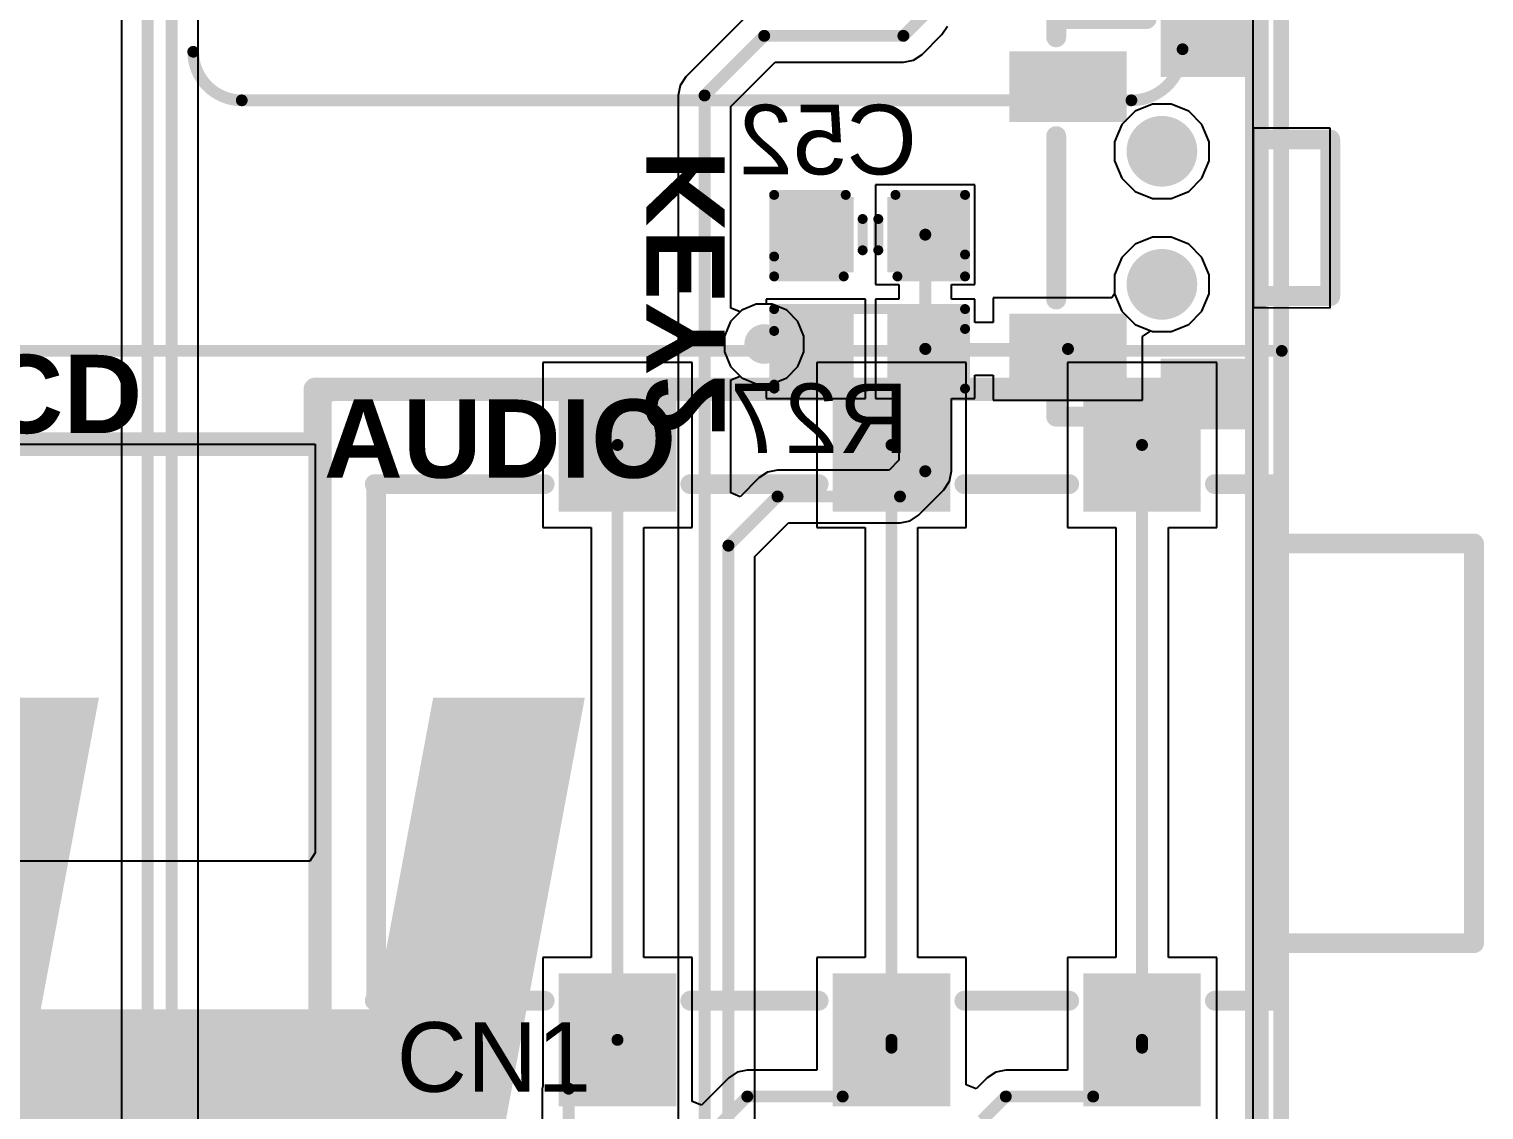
# Model space of a CAD drawing. Header units: inches. Extents: x -1 to 1.07, y -0.9 to 1.08.
# Drawn here: x 0.34 to 1.072, y 0 to 0.543 of the extents above; entities that cross this region are included whole.
import ezdxf

# ---------------------------------------------------------------- set-up
doc = ezdxf.new("R2010")
doc.units = ezdxf.units.IN
doc.header["$MEASUREMENT"] = 0
for name, color, linetype in [('BottomLayer', 5, 'Continuous'), ('BottomOverlay', 54, 'Continuous'), ('BottomPaste', 16, 'Continuous'), ('BottomSolder', 6, 'Continuous'), ('KeepOutLayer', 6, 'Continuous'), ('Mechanical15', 56, 'Continuous'), ('MidLayer1', 16, 'Continuous'), ('MidLayer2', 76, 'Continuous'), ('MultiLayer', 9, 'Continuous'), ('PadHoleLayer', 156, 'Continuous'), ('TopLayer', 1, 'Continuous'), ('TopOverlay', 2, 'Continuous'), ('TopPaste', 8, 'Continuous'), ('TopSolder', 216, 'Continuous'), ('ViaHoleLayer', 16, 'Continuous')]:
    doc.layers.add(name, color=color, linetype=linetype)
doc.styles.add('Arial', font='', dxfattribs={"height": 0.2})
doc.styles.add('Arial_Bold', font='', dxfattribs={"height": 0.2})
doc.styles.add('Arial_Bold_Italic', font='', dxfattribs={"height": 0.2})
doc.styles.get('Arial').set_extended_font_data('Arial')
doc.styles.get('Arial_Bold').set_extended_font_data('Arial', bold=True)
doc.styles.get('Arial_Bold_Italic').set_extended_font_data('Arial', italic=True, bold=True)

# ---------------------------------------------------------------- blocks, each defined once
blk = doc.blocks.new('1_14IPS_5')
at = {"layer": 'TopOverlay'}
for points in [[(0.60323, 0.3515, 0.005906, 0.005906, 0), (-0.6172399, 0.3515, 0.005906, 0.005906, 0)], [(-0.6172398, -0.3414099, 0.005906, 0.005906, 0), (-0.6172399, 0.3515, 0.005906, 0.005906, 0)], [(-0.5673481, 0.1997681, 0.005906, 0.005906, -0.4142135623730951), (-0.5416341, 0.2254821, 0.005906, 0.005906, 0)], [(-0.094227, 0.225482, 0.005906, 0.005906, 0), (-0.541634, 0.225482, 0.005906, 0.005906, 0)], [(-0.0942281, 0.2254821, 0.005906, 0.005906, -0.4142135623730951), (-0.0698121, 0.2010661, 0.005906, 0.005906, 0)], [(-0.567347, 0.199769, 0.005906, 0.005906, 0), (-0.5673471, 0.135482, 0.005906, 0.005906, 0)]]:
    blk.add_lwpolyline(points, format="xyseb", dxfattribs=at)
for points in [[(-0.6187164, 0.3515, 0.002953, 0.002953, 1), (-0.6157634, 0.3515, 0.002953, 0.002953, 1)], [(-0.6187164, 0.3515, 0.002953, 0.002953, 1), (-0.6157634, 0.3515, 0.002953, 0.002953, 1)], [(-0.5431106, 0.2254821, 0.002953, 0.002953, 1), (-0.5401576, 0.2254821, 0.002953, 0.002953, 1)], [(-0.5431105, 0.225482, 0.002953, 0.002953, 1), (-0.5401575, 0.225482, 0.002953, 0.002953, 1)], [(-0.0957046, 0.2254821, 0.002953, 0.002953, 1), (-0.0927516, 0.2254821, 0.002953, 0.002953, 1)], [(-0.0957035, 0.225482, 0.002953, 0.002953, 1), (-0.0927505, 0.225482, 0.002953, 0.002953, 1)], [(-0.5688246, 0.1997681, 0.002953, 0.002953, 1), (-0.5658716, 0.1997681, 0.002953, 0.002953, 1)], [(-0.5688235, 0.199769, 0.002953, 0.002953, 1), (-0.5658705, 0.199769, 0.002953, 0.002953, 1)], [(-0.0712886, 0.2010661, 0.002953, 0.002953, 1), (-0.0683356, 0.2010661, 0.002953, 0.002953, 1)]]:
    blk.add_lwpolyline(points, format="xyseb", close=True, dxfattribs=at)
blk = doc.blocks.new('SW_SMD_L4_7_W3_5_P3_35_EH_B_6')
at = {"layer": 'BottomLayer'}
for points in [[(-0.104331, 0.059744), (-0.072835, 0.059744), (-0.072835, 0.0125), (-0.104331, 0.0125)], [(0.072835, 0.059744), (0.104331, 0.059744), (0.104331, 0.0125), (0.072835, 0.0125)], [(-0.081693, -0.0085631), (-0.050197, -0.0085631), (-0.050197, -0.0636811), (-0.081693, -0.0636811)], [(0.0501969, -0.008563), (0.0816929, -0.008563), (0.0816929, -0.063681), (0.0501969, -0.063681)]]:
    blk.add_hatch(color=5, dxfattribs=at).paths.add_polyline_path(points)
h = blk.add_hatch(color=5, dxfattribs=at)
edge = h.paths.add_edge_path()
edge.add_arc((-0.03347, 0.01112), 0.01378, 0, 360)
h = blk.add_hatch(color=5, dxfattribs=at)
edge = h.paths.add_edge_path()
edge.add_arc((0.0334599, 0.0111199), 0.01378, 0, 360)
at = {"layer": 'BottomPaste'}
for points in [[(-0.104331, 0.059744), (-0.072835, 0.059744), (-0.072835, 0.0125), (-0.104331, 0.0125)], [(0.072835, 0.059744), (0.104331, 0.059744), (0.104331, 0.0125), (0.072835, 0.0125)], [(-0.081693, -0.0085631), (-0.050197, -0.0085631), (-0.050197, -0.0636811), (-0.081693, -0.0636811)], [(0.0501969, -0.008563), (0.0816929, -0.008563), (0.0816929, -0.063681), (0.0501969, -0.063681)]]:
    blk.add_hatch(color=16, dxfattribs=at).paths.add_polyline_path(points)
at = {"layer": 'BottomSolder'}
for points in [[(-0.106331, 0.061744), (-0.070835, 0.061744), (-0.070835, 0.0105), (-0.106331, 0.0105)], [(0.070835, 0.061744), (0.106331, 0.061744), (0.106331, 0.0105), (0.070835, 0.0105)], [(-0.083693, -0.0065631), (-0.048197, -0.0065631), (-0.048197, -0.0656811), (-0.083693, -0.0656811)], [(0.0481969, -0.006563), (0.0836929, -0.006563), (0.0836929, -0.065681), (0.0481969, -0.065681)]]:
    blk.add_hatch(color=6, dxfattribs=at).paths.add_polyline_path(points)
h = blk.add_hatch(color=6, dxfattribs=at)
edge = h.paths.add_edge_path()
edge.add_arc((-0.03347, 0.01112), 0.01778, 0, 360)
h = blk.add_hatch(color=6, dxfattribs=at)
edge = h.paths.add_edge_path()
edge.add_arc((0.0334599, 0.0111199), 0.01778, 0, 360)
at = {"layer": 'MidLayer1'}
h = blk.add_hatch(color=16, dxfattribs=at)
edge = h.paths.add_edge_path()
edge.add_arc((-0.03347, 0.01112), 0.01378, 0, 360)
h = blk.add_hatch(color=16, dxfattribs=at)
edge = h.paths.add_edge_path()
edge.add_arc((0.0334599, 0.0111199), 0.01378, 0, 360)
at = {"layer": 'MidLayer2'}
h = blk.add_hatch(color=76, dxfattribs=at)
edge = h.paths.add_edge_path()
edge.add_arc((-0.03347, 0.01112), 0.01378, 0, 360)
h = blk.add_hatch(color=76, dxfattribs=at)
edge = h.paths.add_edge_path()
edge.add_arc((0.0334599, 0.0111199), 0.01378, 0, 360)
at = {"layer": 'MultiLayer'}
h = blk.add_hatch(color=9, dxfattribs=at)
edge = h.paths.add_edge_path()
edge.add_arc((-0.03347, 0.01112), 0.01378, 0, 360)
h = blk.add_hatch(color=9, dxfattribs=at)
edge = h.paths.add_edge_path()
edge.add_arc((0.0334599, 0.0111199), 0.01378, 0, 360)
at = {"layer": 'PadHoleLayer'}
h = blk.add_hatch(color=156, dxfattribs=at)
edge = h.paths.add_edge_path()
edge.add_arc((-0.03347, 0.01112), 0.01378, 0, 360)
h = blk.add_hatch(color=156, dxfattribs=at)
edge = h.paths.add_edge_path()
edge.add_arc((0.0334599, 0.0111199), 0.01378, 0, 360)
at = {"layer": 'TopLayer'}
h = blk.add_hatch(color=1, dxfattribs=at)
edge = h.paths.add_edge_path()
edge.add_arc((-0.03347, 0.01112), 0.01378, 0, 360)
h = blk.add_hatch(color=1, dxfattribs=at)
edge = h.paths.add_edge_path()
edge.add_arc((0.0334599, 0.0111199), 0.01378, 0, 360)
at = {"layer": 'TopSolder'}
h = blk.add_hatch(color=216, dxfattribs=at)
edge = h.paths.add_edge_path()
edge.add_arc((-0.03347, 0.01112), 0.01778, 0, 360)
h = blk.add_hatch(color=216, dxfattribs=at)
edge = h.paths.add_edge_path()
edge.add_arc((0.0334599, 0.0111199), 0.01778, 0, 360)
at = {"layer": 'BottomOverlay'}
for points in [[(-0.03937, 0.059551, 0.01, 0.01, 0), (-0.03937, 0.095768, 0.01, 0.01, 0)], [(0.03937, 0.095768, 0.01, 0.01, 0), (-0.03937, 0.095768, 0.01, 0.01, 0)], [(0.03937, 0.0588359, 0.01, 0.01, 0), (0.03937, 0.095768, 0.01, 0.01, 0)], [(-0.003465, 0.058836, 0.01, 0.01, 0), (-0.063735, 0.058836, 0.01, 0.01, 0)], [(0.063735, 0.058836, 0.01, 0.01, 0), (-0.003465, 0.058836, 0.01, 0.01, 0)], [(-0.1, -0.042028, 0.01, 0.01, 0), (-0.0999999, 0.0034, 0.01, 0.01, 0)], [(0.1000001, -0.042028, 0.01, 0.01, 0), (0.0999999, 0.0034001, 0.01, 0.01, 0)], [(-0.090793, -0.042028, 0.01, 0.01, 0), (-0.1, -0.042028, 0.01, 0.01, 0)], [(-0.0034649, -0.042028, 0.01, 0.01, 0), (-0.0410971, -0.042028, 0.01, 0.01, 0)], [(0.0410971, -0.042028, 0.01, 0.01, 0), (-0.0034649, -0.042028, 0.01, 0.01, 0)], [(0.1000001, -0.042028, 0.01, 0.01, 0), (0.090793, -0.042028, 0.01, 0.01, 0)]]:
    blk.add_lwpolyline(points, format="xyseb", dxfattribs=at)
for points in [[(-0.04187, 0.095768, 0.005, 0.005, 1), (-0.03687, 0.095768, 0.005, 0.005, 1)], [(-0.04187, 0.095768, 0.005, 0.005, 1), (-0.03687, 0.095768, 0.005, 0.005, 1)], [(0.03687, 0.095768, 0.005, 0.005, 1), (0.04187, 0.095768, 0.005, 0.005, 1)], [(0.03687, 0.095768, 0.005, 0.005, 1), (0.04187, 0.095768, 0.005, 0.005, 1)], [(-0.066235, 0.058836, 0.005, 0.005, 1), (-0.061235, 0.058836, 0.005, 0.005, 1)], [(-0.04187, 0.059551, 0.005, 0.005, 1), (-0.03687, 0.059551, 0.005, 0.005, 1)], [(-0.005965, 0.058836, 0.005, 0.005, 1), (-0.000965, 0.058836, 0.005, 0.005, 1)], [(-0.005965, 0.058836, 0.005, 0.005, 1), (-0.000965, 0.058836, 0.005, 0.005, 1)], [(0.03687, 0.0588359, 0.005, 0.005, 1), (0.04187, 0.0588359, 0.005, 0.005, 1)], [(0.061235, 0.058836, 0.005, 0.005, 1), (0.066235, 0.058836, 0.005, 0.005, 1)], [(-0.1024999, 0.0034, 0.005, 0.005, 1), (-0.0974999, 0.0034, 0.005, 0.005, 1)], [(0.0974999, 0.0034001, 0.005, 0.005, 1), (0.1024999, 0.0034001, 0.005, 0.005, 1)], [(-0.1025, -0.042028, 0.005, 0.005, 1), (-0.0975, -0.042028, 0.005, 0.005, 1)], [(-0.1025, -0.042028, 0.005, 0.005, 1), (-0.0975, -0.042028, 0.005, 0.005, 1)], [(-0.093293, -0.042028, 0.005, 0.005, 1), (-0.088293, -0.042028, 0.005, 0.005, 1)], [(-0.0435971, -0.042028, 0.005, 0.005, 1), (-0.0385971, -0.042028, 0.005, 0.005, 1)], [(-0.0059649, -0.042028, 0.005, 0.005, 1), (-0.0009649, -0.042028, 0.005, 0.005, 1)], [(-0.0059649, -0.042028, 0.005, 0.005, 1), (-0.0009649, -0.042028, 0.005, 0.005, 1)], [(0.0385971, -0.042028, 0.005, 0.005, 1), (0.0435971, -0.042028, 0.005, 0.005, 1)], [(0.088293, -0.042028, 0.005, 0.005, 1), (0.093293, -0.042028, 0.005, 0.005, 1)], [(0.0975001, -0.042028, 0.005, 0.005, 1), (0.1025001, -0.042028, 0.005, 0.005, 1)], [(0.0975001, -0.042028, 0.005, 0.005, 1), (0.1025001, -0.042028, 0.005, 0.005, 1)]]:
    blk.add_lwpolyline(points, format="xyseb", close=True, dxfattribs=at)
at = {"layer": 'Mechanical15'}
for p, q in [((0.045233, 0.095716), (-0.0451671, 0.095716)), ((-0.0451671, 0.095716), (-0.045167, 0.057016)), ((0.045133, 0.063316), (0.045233, 0.095716)), ((0.0451331, 0.057016), (0.045133, 0.063316)), ((-0.045167, 0.057016), (0.0451331, 0.057016))]:
    blk.add_line(p, q, dxfattribs=at)
blk = doc.blocks.new('AUDIO_SMD_CK3_5_20_1_16')
at = {"layer": 'TopLayer'}
for points in [[(-0.159449, 0.181102), (-0.104331, 0.181102), (-0.104331, 0.11811), (-0.159449, 0.11811)], [(-0.033465, 0.181102), (0.021653, 0.181102), (0.021653, 0.11811), (-0.033465, 0.11811)], [(0.104331, 0.181102), (0.159449, 0.181102), (0.159449, 0.11811), (0.104331, 0.11811)], [(-0.1594491, -0.11811), (-0.1043311, -0.11811), (-0.1043311, -0.181102), (-0.1594491, -0.181102)], [(-0.033465, -0.11811), (0.021653, -0.11811), (0.021653, -0.181102), (-0.033465, -0.181102)], [(0.104331, -0.11811), (0.159449, -0.11811), (0.159449, -0.181102), (0.104331, -0.181102)]]:
    blk.add_hatch(color=1, dxfattribs=at).paths.add_polyline_path(points)
at = {"layer": 'TopPaste'}
for points in [[(-0.159449, 0.181102), (-0.104331, 0.181102), (-0.104331, 0.11811), (-0.159449, 0.11811)], [(-0.033465, 0.181102), (0.021653, 0.181102), (0.021653, 0.11811), (-0.033465, 0.11811)], [(0.104331, 0.181102), (0.159449, 0.181102), (0.159449, 0.11811), (0.104331, 0.11811)], [(-0.1594491, -0.11811), (-0.1043311, -0.11811), (-0.1043311, -0.181102), (-0.1594491, -0.181102)], [(-0.033465, -0.11811), (0.021653, -0.11811), (0.021653, -0.181102), (-0.033465, -0.181102)], [(0.104331, -0.11811), (0.159449, -0.11811), (0.159449, -0.181102), (0.104331, -0.181102)]]:
    blk.add_hatch(color=8, dxfattribs=at).paths.add_polyline_path(points)
at = {"layer": 'TopSolder'}
for points in [[(-0.161449, 0.183102), (-0.102331, 0.183102), (-0.102331, 0.11611), (-0.161449, 0.11611)], [(-0.035465, 0.183102), (0.023653, 0.183102), (0.023653, 0.11611), (-0.035465, 0.11611)], [(0.102331, 0.183102), (0.161449, 0.183102), (0.161449, 0.11611), (0.102331, 0.11611)], [(-0.1614491, -0.11611), (-0.1023311, -0.11611), (-0.1023311, -0.183102), (-0.1614491, -0.183102)], [(-0.035465, -0.11611), (0.023653, -0.11611), (0.023653, -0.183102), (-0.035465, -0.183102)], [(0.102331, -0.11611), (0.161449, -0.11611), (0.161449, -0.183102), (0.102331, -0.183102)]]:
    blk.add_hatch(color=216, dxfattribs=at).paths.add_polyline_path(points)
at = {"layer": 'TopOverlay'}
for points in [[(-0.198819, -0.129921, 0.01, 0.01, 0), (-0.1988191, 0.1299211, 0.01, 0.01, 0)], [(-0.1685491, 0.129921, 0.01, 0.01, 0), (-0.1988191, 0.1299211, 0.01, 0.01, 0)], [(-0.042565, 0.129921, 0.01, 0.01, 0), (-0.095231, 0.129921, 0.01, 0.01, 0)], [(0.095231, 0.129921, 0.01, 0.01, 0), (0.0307529, 0.129921, 0.01, 0.01, 0)], [(0.253937, 0.1299221, 0.01, 0.01, 0), (0.1685489, 0.1299221, 0.01, 0.01, 0)], [(0.253284, 0.1299221, 0.01, 0.01, 0), (0.253284, -0.129922, 0.01, 0.01, 0)], [(-0.198819, 0.100947, 0.01, 0.01, 0), (-0.298819, 0.1009469, 0.01, 0.01, 0)], [(-0.298819, 0.1009469, 0.01, 0.01, 0), (-0.298819, -0.100053, 0.01, 0.01, 0)], [(-0.198819, -0.100053, 0.01, 0.01, 0), (-0.298819, -0.100053, 0.01, 0.01, 0)], [(-0.168549, -0.129921, 0.01, 0.01, 0), (-0.198819, -0.129921, 0.01, 0.01, 0)], [(-0.0425651, -0.1299209, 0.01, 0.01, 0), (-0.095231, -0.1299209, 0.01, 0.01, 0)], [(0.0952309, -0.1299209, 0.01, 0.01, 0), (0.030753, -0.129921, 0.01, 0.01, 0)], [(0.253937, -0.129922, 0.01, 0.01, 0), (0.168549, -0.129922, 0.01, 0.01, 0)]]:
    blk.add_lwpolyline(points, format="xyseb", dxfattribs=at)
for points in [[(-0.2013191, 0.1299211, 0.005, 0.005, 1), (-0.1963191, 0.1299211, 0.005, 0.005, 1)], [(-0.2013191, 0.1299211, 0.005, 0.005, 1), (-0.1963191, 0.1299211, 0.005, 0.005, 1)], [(-0.1710491, 0.129921, 0.005, 0.005, 1), (-0.1660491, 0.129921, 0.005, 0.005, 1)], [(-0.097731, 0.129921, 0.005, 0.005, 1), (-0.092731, 0.129921, 0.005, 0.005, 1)], [(-0.045065, 0.129921, 0.005, 0.005, 1), (-0.040065, 0.129921, 0.005, 0.005, 1)], [(0.0282529, 0.129921, 0.005, 0.005, 1), (0.0332529, 0.129921, 0.005, 0.005, 1)], [(0.092731, 0.129921, 0.005, 0.005, 1), (0.097731, 0.129921, 0.005, 0.005, 1)], [(0.1660489, 0.1299221, 0.005, 0.005, 1), (0.1710489, 0.1299221, 0.005, 0.005, 1)], [(0.250784, 0.1299221, 0.005, 0.005, 1), (0.255784, 0.1299221, 0.005, 0.005, 1)], [(0.251437, 0.1299221, 0.005, 0.005, 1), (0.256437, 0.1299221, 0.005, 0.005, 1)], [(-0.301319, 0.1009469, 0.005, 0.005, 1), (-0.296319, 0.1009469, 0.005, 0.005, 1)], [(-0.301319, 0.1009469, 0.005, 0.005, 1), (-0.296319, 0.1009469, 0.005, 0.005, 1)], [(-0.201319, 0.100947, 0.005, 0.005, 1), (-0.196319, 0.100947, 0.005, 0.005, 1)], [(-0.301319, -0.100053, 0.005, 0.005, 1), (-0.296319, -0.100053, 0.005, 0.005, 1)], [(-0.301319, -0.100053, 0.005, 0.005, 1), (-0.296319, -0.100053, 0.005, 0.005, 1)], [(-0.201319, -0.100053, 0.005, 0.005, 1), (-0.196319, -0.100053, 0.005, 0.005, 1)], [(-0.201319, -0.129921, 0.005, 0.005, 1), (-0.196319, -0.129921, 0.005, 0.005, 1)], [(-0.201319, -0.129921, 0.005, 0.005, 1), (-0.196319, -0.129921, 0.005, 0.005, 1)], [(-0.171049, -0.129921, 0.005, 0.005, 1), (-0.166049, -0.129921, 0.005, 0.005, 1)], [(-0.097731, -0.1299209, 0.005, 0.005, 1), (-0.092731, -0.1299209, 0.005, 0.005, 1)], [(-0.0450651, -0.1299209, 0.005, 0.005, 1), (-0.0400651, -0.1299209, 0.005, 0.005, 1)], [(0.028253, -0.129921, 0.005, 0.005, 1), (0.033253, -0.129921, 0.005, 0.005, 1)], [(0.0927309, -0.1299209, 0.005, 0.005, 1), (0.0977309, -0.1299209, 0.005, 0.005, 1)], [(0.166049, -0.129922, 0.005, 0.005, 1), (0.171049, -0.129922, 0.005, 0.005, 1)], [(0.250784, -0.129922, 0.005, 0.005, 1), (0.255784, -0.129922, 0.005, 0.005, 1)], [(0.251437, -0.129922, 0.005, 0.005, 1), (0.256437, -0.129922, 0.005, 0.005, 1)]]:
    blk.add_lwpolyline(points, format="xyseb", close=True, dxfattribs=at)
blk = doc.blocks.new('R0603_S_B_39')
at = {"layer": 'BottomLayer'}
for points in [[(-0.015, 0.015), (0.015, 0.015), (0.015, -0.015), (-0.015, -0.015)], [(0.04, 0.015), (0.07, 0.015), (0.07, -0.015), (0.04, -0.015)]]:
    blk.add_hatch(color=5, dxfattribs=at).paths.add_polyline_path(points)
at = {"layer": 'BottomPaste'}
for points in [[(-0.015, 0.015), (0.015, 0.015), (0.015, -0.015), (-0.015, -0.015)], [(0.04, 0.015), (0.07, 0.015), (0.07, -0.015), (0.04, -0.015)]]:
    blk.add_hatch(color=16, dxfattribs=at).paths.add_polyline_path(points)
at = {"layer": 'BottomSolder'}
for points in [[(-0.019, 0.019), (0.019, 0.019), (0.019, -0.019), (-0.019, -0.019)], [(0.036, 0.019), (0.074, 0.019), (0.074, -0.019), (0.036, -0.019)]]:
    blk.add_hatch(color=6, dxfattribs=at).paths.add_polyline_path(points)
at = {"layer": 'BottomOverlay'}
for points in [[(-0.0210001, 0.02, 0.005, 0.005, 0), (0.0749998, 0.0199998, 0.005, 0.005, 0)], [(-0.0210001, 0.02, 0.005, 0.005, 0), (-0.021, 0.0089999, 0.005, 0.005, 0)], [(0.0749998, 0.0099999, 0.005, 0.005, 0), (0.0749998, 0.0199998, 0.005, 0.005, 0)], [(-0.021, -0.0179999, 0.005, 0.005, 0), (-0.021, 0.0089999, 0.005, 0.005, 0)], [(0.0749998, 0.0099999, 0.005, 0.005, 0), (0.075, -0.0199998, 0.005, 0.005, 0)], [(-0.021, -0.0200001, 0.005, 0.005, 0), (0.075, -0.0199998, 0.005, 0.005, 0)]]:
    blk.add_lwpolyline(points, format="xyseb", dxfattribs=at)
for points in [[(-0.0222501, 0.02, 0.0025, 0.0025, 1), (-0.0197501, 0.02, 0.0025, 0.0025, 1)], [(-0.0222501, 0.02, 0.0025, 0.0025, 1), (-0.0197501, 0.02, 0.0025, 0.0025, 1)], [(0.0737498, 0.0199998, 0.0025, 0.0025, 1), (0.0762498, 0.0199998, 0.0025, 0.0025, 1)], [(0.0737498, 0.0199998, 0.0025, 0.0025, 1), (0.0762498, 0.0199998, 0.0025, 0.0025, 1)], [(-0.02225, 0.0089999, 0.0025, 0.0025, 1), (-0.01975, 0.0089999, 0.0025, 0.0025, 1)], [(-0.02225, 0.0089999, 0.0025, 0.0025, 1), (-0.01975, 0.0089999, 0.0025, 0.0025, 1)], [(0.0737498, 0.0099999, 0.0025, 0.0025, 1), (0.0762498, 0.0099999, 0.0025, 0.0025, 1)], [(0.0737498, 0.0099999, 0.0025, 0.0025, 1), (0.0762498, 0.0099999, 0.0025, 0.0025, 1)], [(-0.02225, -0.0179999, 0.0025, 0.0025, 1), (-0.01975, -0.0179999, 0.0025, 0.0025, 1)], [(-0.02225, -0.0200001, 0.0025, 0.0025, 1), (-0.01975, -0.0200001, 0.0025, 0.0025, 1)], [(0.07375, -0.0199998, 0.0025, 0.0025, 1), (0.07625, -0.0199998, 0.0025, 0.0025, 1)], [(0.07375, -0.0199998, 0.0025, 0.0025, 1), (0.07625, -0.0199998, 0.0025, 0.0025, 1)]]:
    blk.add_lwpolyline(points, format="xyseb", close=True, dxfattribs=at)
blk = doc.blocks.new('C0603_S_B_77')
at = {"layer": 'BottomLayer'}
for points in [[(-0.015, 0.015), (0.015, 0.015), (0.015, -0.015), (-0.015, -0.015)], [(0.04, 0.0149999), (0.07, 0.0149999), (0.07, -0.0150001), (0.04, -0.0150001)]]:
    blk.add_hatch(color=5, dxfattribs=at).paths.add_polyline_path(points)
at = {"layer": 'BottomPaste'}
for points in [[(-0.015, 0.015), (0.015, 0.015), (0.015, -0.015), (-0.015, -0.015)], [(0.04, 0.0149999), (0.07, 0.0149999), (0.07, -0.0150001), (0.04, -0.0150001)]]:
    blk.add_hatch(color=16, dxfattribs=at).paths.add_polyline_path(points)
at = {"layer": 'BottomSolder'}
for points in [[(-0.019, 0.019), (0.019, 0.019), (0.019, -0.019), (-0.019, -0.019)], [(0.036, 0.0189999), (0.074, 0.0189999), (0.074, -0.0190001), (0.036, -0.0190001)]]:
    blk.add_hatch(color=6, dxfattribs=at).paths.add_polyline_path(points)
at = {"layer": 'BottomOverlay'}
for points in [[(0.0140001, 0.0209998, 0.005, 0.005, 0), (-0.0199999, 0.0209998, 0.005, 0.005, 0)], [(-0.0199999, 0.0209998, 0.005, 0.005, 0), (-0.0199999, 0.0099999, 0.005, 0.005, 0)], [(0.076, 0.0209999, 0.005, 0.005, 0), (0.0409999, 0.0209998, 0.005, 0.005, 0)], [(0.076, 0.0209999, 0.005, 0.005, 0), (0.0759999, 0.0109998, 0.005, 0.005, 0)], [(-0.0199999, 0.0099999, 0.005, 0.005, 0), (-0.0199999, -0.0199999, 0.005, 0.005, 0)], [(0.0236219, 0.007874, 0.005, 0.005, 0), (0.0236219, -0.0078742, 0.005, 0.005, 0)], [(0.0314961, 0.0078739, 0.005, 0.005, 0), (0.0314961, -0.0078741, 0.005, 0.005, 0)], [(0.076, -0.0200001, 0.005, 0.005, 0), (0.0759999, 0.0109998, 0.005, 0.005, 0)], [(0.015, -0.0200001, 0.005, 0.005, 0), (-0.0199999, -0.0199999, 0.005, 0.005, 0)], [(0.076, -0.0200001, 0.005, 0.005, 0), (0.04, -0.0199999, 0.005, 0.005, 0)]]:
    blk.add_lwpolyline(points, format="xyseb", dxfattribs=at)
for points in [[(-0.0212499, 0.0209998, 0.0025, 0.0025, 1), (-0.0187499, 0.0209998, 0.0025, 0.0025, 1)], [(-0.0212499, 0.0209998, 0.0025, 0.0025, 1), (-0.0187499, 0.0209998, 0.0025, 0.0025, 1)], [(0.0127501, 0.0209998, 0.0025, 0.0025, 1), (0.0152501, 0.0209998, 0.0025, 0.0025, 1)], [(0.0397499, 0.0209998, 0.0025, 0.0025, 1), (0.0422499, 0.0209998, 0.0025, 0.0025, 1)], [(0.07475, 0.0209999, 0.0025, 0.0025, 1), (0.07725, 0.0209999, 0.0025, 0.0025, 1)], [(0.07475, 0.0209999, 0.0025, 0.0025, 1), (0.07725, 0.0209999, 0.0025, 0.0025, 1)], [(-0.0212499, 0.0099999, 0.0025, 0.0025, 1), (-0.0187499, 0.0099999, 0.0025, 0.0025, 1)], [(-0.0212499, 0.0099999, 0.0025, 0.0025, 1), (-0.0187499, 0.0099999, 0.0025, 0.0025, 1)], [(0.0223719, 0.007874, 0.0025, 0.0025, 1), (0.0248719, 0.007874, 0.0025, 0.0025, 1)], [(0.0302461, 0.0078739, 0.0025, 0.0025, 1), (0.0327461, 0.0078739, 0.0025, 0.0025, 1)], [(0.0747499, 0.0109998, 0.0025, 0.0025, 1), (0.0772499, 0.0109998, 0.0025, 0.0025, 1)], [(0.0747499, 0.0109998, 0.0025, 0.0025, 1), (0.0772499, 0.0109998, 0.0025, 0.0025, 1)], [(0.0223719, -0.0078742, 0.0025, 0.0025, 1), (0.0248719, -0.0078742, 0.0025, 0.0025, 1)], [(0.0302461, -0.0078741, 0.0025, 0.0025, 1), (0.0327461, -0.0078741, 0.0025, 0.0025, 1)], [(-0.0212499, -0.0199999, 0.0025, 0.0025, 1), (-0.0187499, -0.0199999, 0.0025, 0.0025, 1)], [(-0.0212499, -0.0199999, 0.0025, 0.0025, 1), (-0.0187499, -0.0199999, 0.0025, 0.0025, 1)], [(0.01375, -0.0200001, 0.0025, 0.0025, 1), (0.01625, -0.0200001, 0.0025, 0.0025, 1)], [(0.03875, -0.0199999, 0.0025, 0.0025, 1), (0.04125, -0.0199999, 0.0025, 0.0025, 1)], [(0.07475, -0.0200001, 0.0025, 0.0025, 1), (0.07725, -0.0200001, 0.0025, 0.0025, 1)], [(0.07475, -0.0200001, 0.0025, 0.0025, 1), (0.07725, -0.0200001, 0.0025, 0.0025, 1)]]:
    blk.add_lwpolyline(points, format="xyseb", close=True, dxfattribs=at)

msp = doc.modelspace()

# ---------------------------------------------------------------- hatches: boundary and pattern name
at = {"layer": 'BottomLayer'}
h = msp.add_hatch(color=5, dxfattribs=at)
edge = h.paths.add_edge_path()
edge.add_arc((0.71, 0.385), 0.01, 0, 360)
at = {"layer": 'MidLayer1'}
h = msp.add_hatch(color=16, dxfattribs=at)
edge = h.paths.add_edge_path()
edge.add_arc((0.71, 0.385), 0.01, 0, 360)
at = {"layer": 'MidLayer2'}
h = msp.add_hatch(color=76, dxfattribs=at)
edge = h.paths.add_edge_path()
edge.add_arc((0.71, 0.385), 0.01, 0, 360)
at = {"layer": 'TopLayer'}
h = msp.add_hatch(color=1, dxfattribs=at)
edge = h.paths.add_edge_path()
edge.add_arc((0.71, 0.385), 0.01, 0, 360)
at = {"layer": 'ViaHoleLayer'}
h = msp.add_hatch(color=16, dxfattribs=at)
edge = h.paths.add_edge_path()
edge.add_arc((0.71, 0.385), 0.005, 0, 360)

# ---------------------------------------------------------------- linework, layer by layer
at = {"layer": 'BottomLayer'}
for p, q in [((0.9557899, 1.06079), (0.9557901, -0.88079)), ((0.3867453, 0.9390396), (0.3867453, -0.1895097)), ((0.4252547, -0.19), (0.4252547, 0.9415202)), ((0.7006275, 0.5493725), (0.6706275, 0.5193725)), ((0.7993725, 0.5406275), (0.8022457, 0.5449276)), ((0.7893725, 0.5306275), (0.7993725, 0.5406275)), ((0.78, 0.5267453), (0.7850724, 0.5277543)), ((0.7850724, 0.5277543), (0.7893725, 0.5306275)), ((0.6932547, 0.5045097), (0.7154903, 0.5267453)), ((0.7154903, 0.5267453), (0.78, 0.5267453)), ((0.6677543, 0.5150724), (0.6667453, 0.51)), ((0.6706275, 0.5193725), (0.6677543, 0.5150724)), ((0.6667453, 0.51), (0.6667453, -0.3595097)), ((0.90527, 0.5057099), (0.8965298, 0.5020896)), ((0.9147302, 0.5057099), (0.90527, 0.5057099)), ((0.9234704, 0.5020896), (0.9147302, 0.5057099)), ((0.6932547, 0.4030719), (0.6932547, 0.5045097)), ((0.8965298, 0.5020896), (0.8898404, 0.4954002)), ((0.9301598, 0.4954002), (0.9234704, 0.5020896)), ((0.8898404, 0.4954002), (0.8862201, 0.48666)), ((0.9337801, 0.48666), (0.9301598, 0.4954002)), ((0.8862201, 0.48666), (0.8862201, 0.4771998)), ((0.9337801, 0.4771998), (0.9337801, 0.48666)), ((0.8862201, 0.4771998), (0.8898404, 0.4684596)), ((0.9301598, 0.4684596), (0.9337801, 0.4771998)), ((0.8898404, 0.4684596), (0.8965298, 0.4617702)), ((0.9234704, 0.4617702), (0.9301598, 0.4684596)), ((0.8160003, 0.4649999), (0.7660003, 0.4649999)), ((0.7660003, 0.4649999), (0.7660003, 0.4149999)), ((0.8160003, 0.4149999), (0.8160003, 0.4649999)), ((0.8965298, 0.4617702), (0.90527, 0.4581499)), ((0.9147302, 0.4581499), (0.9234704, 0.4617702)), ((0.90527, 0.4581499), (0.9147302, 0.4581499)), ((0.8965297, 0.4351597), (0.8898403, 0.4284703)), ((0.9052699, 0.43878), (0.8965297, 0.4351597)), ((0.9147301, 0.43878), (0.9052699, 0.43878)), ((0.9234703, 0.4351597), (0.9147301, 0.43878)), ((0.9301597, 0.4284703), (0.9234703, 0.4351597)), ((0.8898403, 0.4284703), (0.88622, 0.4197301)), ((0.93378, 0.4197301), (0.9301597, 0.4284703)), ((0.88622, 0.4197301), (0.88622, 0.41027)), ((0.93378, 0.4102699), (0.93378, 0.4197301)), ((0.7660003, 0.4149999), (0.7777455, 0.4149999)), ((0.7777455, 0.4149999), (0.7777455, 0.407574)), ((0.8042549, 0.407574), (0.8042549, 0.4149999)), ((0.8042549, 0.4149999), (0.8160003, 0.4149999)), ((0.88622, 0.41027), (0.884879, 0.408263)), ((0.9301597, 0.4015297), (0.93378, 0.4102699)), ((0.6978741, 0.4011584), (0.6932547, 0.4030719)), ((0.7060218, 0.405), (0.6986709, 0.4019552)), ((0.7110002, 0.405), (0.7060218, 0.405)), ((0.7610002, 0.407574), (0.7110002, 0.407574)), ((0.7110002, 0.407574), (0.7110002, 0.405)), ((0.7610002, 0.357574), (0.7610002, 0.407574)), ((0.7777455, 0.407574), (0.7660002, 0.407574)), ((0.7660002, 0.407574), (0.7660002, 0.357574)), ((0.8160002, 0.407574), (0.8042549, 0.407574)), ((0.8160002, 0.3957697), (0.8160002, 0.407574)), ((0.884879, 0.408263), (0.8251991, 0.408263)), ((0.8251991, 0.408263), (0.8251991, 0.3957697)), ((0.6986709, 0.4019552), (0.6978741, 0.4011584)), ((0.8251991, 0.3957697), (0.8160002, 0.3957697)), ((0.9234703, 0.3948403), (0.9301597, 0.4015297)), ((0.9003171, 0.3887716), (0.9044745, 0.3915495)), ((0.9003171, 0.356767), (0.9003171, 0.3887716)), ((0.9044745, 0.3915495), (0.9052699, 0.39122)), ((0.9052699, 0.39122), (0.9147301, 0.39122)), ((0.9147301, 0.39122), (0.9234703, 0.3948403)), ((0.6932547, 0.3669281), (0.6978741, 0.3688416)), ((0.6932547, 0.3101064), (0.6932547, 0.3669281)), ((0.6978741, 0.3688416), (0.6986709, 0.3680448)), ((0.6986709, 0.3680448), (0.7060218, 0.365)), ((0.8160002, 0.357574), (0.8160002, 0.3692603)), ((0.8160002, 0.3692603), (0.8251991, 0.3692603)), ((0.8251991, 0.3692603), (0.8251991, 0.356767)), ((0.7060218, 0.365), (0.7110002, 0.365)), ((0.7110002, 0.365), (0.7110002, 0.357574)), ((0.7110002, 0.357574), (0.7610002, 0.357574)), ((0.7660002, 0.357574), (0.7777455, 0.357574)), ((0.7777455, 0.357574), (0.7777455, 0.3264905)), ((0.8042549, 0.3210002), (0.8042549, 0.357574)), ((0.8042549, 0.357574), (0.8160002, 0.357574)), ((0.8251991, 0.356767), (0.9003171, 0.356767)), ((0.7777455, 0.3264905), (0.7727966, 0.3215416)), ((0.7073406, 0.3176594), (0.6978741, 0.3081929)), ((0.7116407, 0.3205326), (0.7073406, 0.3176594)), ((0.7167131, 0.3215416), (0.7116407, 0.3205326)), ((0.7727966, 0.3215416), (0.7167131, 0.3215416)), ((0.8003727, 0.3116277), (0.8032459, 0.3159278)), ((0.8032459, 0.3159278), (0.8042549, 0.3210002)), ((0.6978741, 0.3081929), (0.6932547, 0.3101064)), ((0.7876594, 0.2989144), (0.8003727, 0.3116277)), ((0.7052547, 0.2780835), (0.7222034, 0.2950322)), ((0.7222034, 0.2950322), (0.7782869, 0.2950322)), ((0.7782869, 0.2950322), (0.7833593, 0.2960412)), ((0.7833593, 0.2960412), (0.7876594, 0.2989144)), ((0.7052547, -0.37), (0.7052547, 0.2780835))]:
    msp.add_line(p, q, dxfattribs=at)
for points in [[(0.4, -0.195, 0.006, 0.006, 0), (0.4, 0.9445299, 0.006, 0.006, 0)], [(0.412, -0.1961301, 0.006, 0.006, 0), (0.412, 0.9470105, 0.006, 0.006, 0)], [(0.78, 0.54, 0.006, 0.006, 0), (0.79, 0.55, 0.006, 0.006, 0)], [(0.68, 0.51, 0.006, 0.006, 0), (0.71, 0.54, 0.006, 0.006, 0)], [(0.71, 0.54, 0.006, 0.006, 0), (0.78, 0.54, 0.006, 0.006, 0)], [(0.68, -0.365, 0.006, 0.006, 0), (0.68, 0.51, 0.006, 0.006, 0)], [(0.7910002, 0.4399998, 0.006, 0.006, 0), (0.7910003, 0.4399999, 0.006, 0.006, 0)], [(0.7910002, 0.382574, 0.006, 0.006, 0), (0.7910002, 0.4399998, 0.006, 0.006, 0)], [(0.71, 0.385, 0.011811, 0.011811, 0), (0.7335742, 0.385, 0.011811, 0.011811, 0)], [(0.7335742, 0.385, 0.011811, 0.011811, 0), (0.7360002, 0.382574, 0.011811, 0.011811, 0)], [(0.7910002, 0.3210002, 0.006, 0.006, 0), (0.7910002, 0.382574, 0.006, 0.006, 0)], [(0.7910002, 0.382574, 0.006, 0.006, 0), (0.7910592, 0.382515, 0.006, 0.006, 0)], [(0.7910592, 0.382515, 0.006, 0.006, 0), (0.8627581, 0.382515, 0.006, 0.006, 0)], [(0.7782869, 0.3082869, 0.006, 0.006, 0), (0.7910002, 0.3210002, 0.006, 0.006, 0)], [(0.692, 0.2835738, 0.006, 0.006, 0), (0.7167131, 0.3082869, 0.006, 0.006, 0)], [(0.7167131, 0.3082869, 0.006, 0.006, 0), (0.7782869, 0.3082869, 0.006, 0.006, 0)], [(0.692, -0.37, 0.006, 0.006, 0), (0.692, 0.2835738, 0.006, 0.006, 0)]]:
    msp.add_lwpolyline(points, format="xyseb", dxfattribs=at)
for points in [[(0.7085, 0.54, 0.003, 0.003, 1), (0.7115, 0.54, 0.003, 0.003, 1)], [(0.7085, 0.54, 0.003, 0.003, 1), (0.7115, 0.54, 0.003, 0.003, 1)], [(0.7785, 0.54, 0.003, 0.003, 1), (0.7815, 0.54, 0.003, 0.003, 1)], [(0.7785, 0.54, 0.003, 0.003, 1), (0.7815, 0.54, 0.003, 0.003, 1)], [(0.6785, 0.51, 0.003, 0.003, 1), (0.6815, 0.51, 0.003, 0.003, 1)], [(0.6785, 0.51, 0.003, 0.003, 1), (0.6815, 0.51, 0.003, 0.003, 1)], [(0.7895002, 0.4399998, 0.003, 0.003, 1), (0.7925002, 0.4399998, 0.003, 0.003, 1)], [(0.7895002, 0.4399998, 0.003, 0.003, 1), (0.7925002, 0.4399998, 0.003, 0.003, 1)], [(0.7895003, 0.4399999, 0.003, 0.003, 1), (0.7925003, 0.4399999, 0.003, 0.003, 1)], [(0.7070473, 0.385, 0.0059055, 0.0059055, 1), (0.7129527, 0.385, 0.0059055, 0.0059055, 1)], [(0.7306215, 0.385, 0.0059055, 0.0059055, 1), (0.7365269, 0.385, 0.0059055, 0.0059055, 1)], [(0.7306215, 0.385, 0.0059055, 0.0059055, 1), (0.7365269, 0.385, 0.0059055, 0.0059055, 1)], [(0.7330475, 0.382574, 0.0059055, 0.0059055, 1), (0.7389529, 0.382574, 0.0059055, 0.0059055, 1)], [(0.7895002, 0.382574, 0.003, 0.003, 1), (0.7925002, 0.382574, 0.003, 0.003, 1)], [(0.7895002, 0.382574, 0.003, 0.003, 1), (0.7925002, 0.382574, 0.003, 0.003, 1)], [(0.7895002, 0.382574, 0.003, 0.003, 1), (0.7925002, 0.382574, 0.003, 0.003, 1)], [(0.7895592, 0.382515, 0.003, 0.003, 1), (0.7925592, 0.382515, 0.003, 0.003, 1)], [(0.7895592, 0.382515, 0.003, 0.003, 1), (0.7925592, 0.382515, 0.003, 0.003, 1)], [(0.8612581, 0.382515, 0.003, 0.003, 1), (0.8642581, 0.382515, 0.003, 0.003, 1)], [(0.7895002, 0.3210002, 0.003, 0.003, 1), (0.7925002, 0.3210002, 0.003, 0.003, 1)], [(0.7895002, 0.3210002, 0.003, 0.003, 1), (0.7925002, 0.3210002, 0.003, 0.003, 1)], [(0.7152131, 0.3082869, 0.003, 0.003, 1), (0.7182131, 0.3082869, 0.003, 0.003, 1)], [(0.7152131, 0.3082869, 0.003, 0.003, 1), (0.7182131, 0.3082869, 0.003, 0.003, 1)], [(0.7767869, 0.3082869, 0.003, 0.003, 1), (0.7797869, 0.3082869, 0.003, 0.003, 1)], [(0.7767869, 0.3082869, 0.003, 0.003, 1), (0.7797869, 0.3082869, 0.003, 0.003, 1)], [(0.6905, 0.2835738, 0.003, 0.003, 1), (0.6935, 0.2835738, 0.003, 0.003, 1)], [(0.6905, 0.2835738, 0.003, 0.003, 1), (0.6935, 0.2835738, 0.003, 0.003, 1)]]:
    msp.add_lwpolyline(points, format="xyseb", close=True, dxfattribs=at)
at = {"layer": 'KeepOutLayer'}
msp.add_lwpolyline([(0.9699999, 1.075, 0.007874, 0.007874, 0), (0.9700001, -0.895, 0.007874, 0.007874, 0)], format="xyseb", dxfattribs=at)
at = {"layer": 'MidLayer1'}
for p, q in [((0.9557899, 1.06079), (0.9557901, -0.88079)), ((0.90527, 0.5057099), (0.8965298, 0.5020896)), ((0.9147302, 0.5057099), (0.90527, 0.5057099)), ((0.9234704, 0.5020896), (0.9147302, 0.5057099)), ((0.8965298, 0.5020896), (0.8898404, 0.4954002)), ((0.9301598, 0.4954002), (0.9234704, 0.5020896)), ((0.8898404, 0.4954002), (0.8862201, 0.48666)), ((0.9337801, 0.48666), (0.9301598, 0.4954002)), ((0.8862201, 0.48666), (0.8862201, 0.4771998)), ((0.9337801, 0.4771998), (0.9337801, 0.48666)), ((0.8862201, 0.4771998), (0.8898404, 0.4684596)), ((0.9301598, 0.4684596), (0.9337801, 0.4771998)), ((0.8898404, 0.4684596), (0.8965298, 0.4617702)), ((0.9234704, 0.4617702), (0.9301598, 0.4684596)), ((0.8965298, 0.4617702), (0.90527, 0.4581499)), ((0.9147302, 0.4581499), (0.9234704, 0.4617702)), ((0.90527, 0.4581499), (0.9147302, 0.4581499)), ((0.8965297, 0.4351597), (0.8898403, 0.4284703)), ((0.9052699, 0.43878), (0.8965297, 0.4351597)), ((0.9147301, 0.43878), (0.9052699, 0.43878)), ((0.9234703, 0.4351597), (0.9147301, 0.43878)), ((0.9301597, 0.4284703), (0.9234703, 0.4351597)), ((0.8898403, 0.4284703), (0.88622, 0.4197301)), ((0.93378, 0.4197301), (0.9301597, 0.4284703)), ((0.88622, 0.4197301), (0.88622, 0.4102699)), ((0.93378, 0.4102699), (0.93378, 0.4197301)), ((0.88622, 0.4102699), (0.8898403, 0.4015297)), ((0.9301597, 0.4015297), (0.93378, 0.4102699)), ((0.7060218, 0.405), (0.6986709, 0.4019552)), ((0.7139782, 0.405), (0.7060218, 0.405)), ((0.7213291, 0.4019552), (0.7139782, 0.405)), ((0.6930448, 0.3963291), (0.69, 0.3889782)), ((0.6986709, 0.4019552), (0.6930448, 0.3963291)), ((0.7269552, 0.3963291), (0.7213291, 0.4019552)), ((0.73, 0.3889782), (0.7269552, 0.3963291)), ((0.8898403, 0.4015297), (0.8965297, 0.3948403)), ((0.9234703, 0.3948403), (0.9301597, 0.4015297)), ((0.69, 0.3889782), (0.69, 0.3810218)), ((0.73, 0.3810218), (0.73, 0.3889782)), ((0.8965297, 0.3948403), (0.9052699, 0.39122)), ((0.9052699, 0.39122), (0.9147301, 0.39122)), ((0.9147301, 0.39122), (0.9234703, 0.3948403)), ((0.69, 0.3810218), (0.6930448, 0.3736709)), ((0.7269552, 0.3736709), (0.73, 0.3810218)), ((0.6930448, 0.3736709), (0.6986709, 0.3680448)), ((0.7213291, 0.3680448), (0.7269552, 0.3736709)), ((0.6986709, 0.3680448), (0.7060218, 0.365)), ((0.7139782, 0.365), (0.7213291, 0.3680448)), ((0.7060218, 0.365), (0.7139782, 0.365))]:
    msp.add_line(p, q, dxfattribs=at)
at = {"layer": 'MidLayer2'}
for p, q in [((0.9557899, 1.06079), (0.95579, -0.0154571)), ((0.90527, 0.5057099), (0.8965298, 0.5020896)), ((0.9147302, 0.5057099), (0.90527, 0.5057099)), ((0.9234704, 0.5020896), (0.9147302, 0.5057099)), ((0.8965298, 0.5020896), (0.8898404, 0.4954002)), ((0.9301598, 0.4954002), (0.9234704, 0.5020896)), ((0.8898404, 0.4954002), (0.8862201, 0.48666)), ((0.9337801, 0.48666), (0.9301598, 0.4954002)), ((0.8862201, 0.48666), (0.8862201, 0.4771998)), ((0.9337801, 0.4771998), (0.9337801, 0.48666)), ((0.8862201, 0.4771998), (0.8898404, 0.4684596)), ((0.9301598, 0.4684596), (0.9337801, 0.4771998)), ((0.8898404, 0.4684596), (0.8965298, 0.4617702)), ((0.9234704, 0.4617702), (0.9301598, 0.4684596)), ((0.8965298, 0.4617702), (0.90527, 0.4581499)), ((0.9147302, 0.4581499), (0.9234704, 0.4617702)), ((0.90527, 0.4581499), (0.9147302, 0.4581499)), ((0.8965297, 0.4351597), (0.8898403, 0.4284703)), ((0.9052699, 0.43878), (0.8965297, 0.4351597)), ((0.9147301, 0.43878), (0.9052699, 0.43878)), ((0.9234703, 0.4351597), (0.9147301, 0.43878)), ((0.9301597, 0.4284703), (0.9234703, 0.4351597)), ((0.8898403, 0.4284703), (0.88622, 0.4197301)), ((0.93378, 0.4197301), (0.9301597, 0.4284703)), ((0.88622, 0.4197301), (0.88622, 0.4102699)), ((0.93378, 0.4102699), (0.93378, 0.4197301)), ((0.88622, 0.4102699), (0.8898403, 0.4015297)), ((0.9301597, 0.4015297), (0.93378, 0.4102699)), ((0.8898403, 0.4015297), (0.8965297, 0.3948403)), ((0.9234703, 0.3948403), (0.9301597, 0.4015297)), ((0.8965297, 0.3948403), (0.9052699, 0.39122)), ((0.9052699, 0.39122), (0.9147301, 0.39122)), ((0.9147301, 0.39122), (0.9234703, 0.3948403))]:
    msp.add_line(p, q, dxfattribs=at)
at = {"layer": 'TopLayer'}
for p, q in [((0.9557899, 1.06079), (0.9557901, -0.88079)), ((0.90527, 0.5057099), (0.8965298, 0.5020896)), ((0.9147302, 0.5057099), (0.90527, 0.5057099)), ((0.9234704, 0.5020896), (0.9147302, 0.5057099)), ((0.8965298, 0.5020896), (0.8898404, 0.4954002)), ((0.9301598, 0.4954002), (0.9234704, 0.5020896)), ((0.8898404, 0.4954002), (0.8862201, 0.48666)), ((0.9337801, 0.48666), (0.9301598, 0.4954002)), ((0.8862201, 0.48666), (0.8862201, 0.4771998)), ((0.9337801, 0.4771998), (0.9337801, 0.48666)), ((0.8862201, 0.4771998), (0.8898404, 0.4684596)), ((0.9301598, 0.4684596), (0.9337801, 0.4771998)), ((0.8898404, 0.4684596), (0.8965298, 0.4617702)), ((0.9234704, 0.4617702), (0.9301598, 0.4684596)), ((0.8965298, 0.4617702), (0.90527, 0.4581499)), ((0.9147302, 0.4581499), (0.9234704, 0.4617702)), ((0.90527, 0.4581499), (0.9147302, 0.4581499)), ((0.8965297, 0.4351597), (0.8898403, 0.4284703)), ((0.9052699, 0.43878), (0.8965297, 0.4351597)), ((0.9147301, 0.43878), (0.9052699, 0.43878)), ((0.9234703, 0.4351597), (0.9147301, 0.43878)), ((0.9301597, 0.4284703), (0.9234703, 0.4351597)), ((0.8898403, 0.4284703), (0.88622, 0.4197301)), ((0.93378, 0.4197301), (0.9301597, 0.4284703)), ((0.88622, 0.4197301), (0.88622, 0.4102699)), ((0.93378, 0.4102699), (0.93378, 0.4197301)), ((0.88622, 0.4102699), (0.8898403, 0.4015297)), ((0.9301597, 0.4015297), (0.93378, 0.4102699)), ((0.7060218, 0.405), (0.6986709, 0.4019552)), ((0.7139782, 0.405), (0.7060218, 0.405)), ((0.7213291, 0.4019552), (0.7139782, 0.405)), ((0.6930448, 0.3963291), (0.69, 0.3889782)), ((0.6986709, 0.4019552), (0.6930448, 0.3963291)), ((0.7269552, 0.3963291), (0.7213291, 0.4019552)), ((0.73, 0.3889782), (0.7269552, 0.3963291)), ((0.8898403, 0.4015297), (0.8965297, 0.3948403)), ((0.9234703, 0.3948403), (0.9301597, 0.4015297)), ((0.69, 0.3889782), (0.69, 0.3810218)), ((0.73, 0.3810218), (0.73, 0.3889782)), ((0.8965297, 0.3948403), (0.9052699, 0.39122)), ((0.9052699, 0.39122), (0.9147301, 0.39122)), ((0.9147301, 0.39122), (0.9234703, 0.3948403)), ((0.69, 0.3810218), (0.6930448, 0.3736709)), ((0.7269552, 0.3736709), (0.73, 0.3810218)), ((0.673779, 0.375708), (0.598661, 0.375708)), ((0.598661, 0.375708), (0.598661, 0.292716)), ((0.673779, 0.292716), (0.673779, 0.375708)), ((0.6930448, 0.3736709), (0.6986709, 0.3680448)), ((0.7213291, 0.3680448), (0.7269552, 0.3736709)), ((0.811575, 0.375708), (0.736457, 0.375708)), ((0.736457, 0.375708), (0.736457, 0.292716)), ((0.811575, 0.292716), (0.811575, 0.375708)), ((0.9375591, 0.375708), (0.8624411, 0.375708)), ((0.8624411, 0.375708), (0.8624411, 0.292716)), ((0.9375591, 0.292716), (0.9375591, 0.375708)), ((0.6986709, 0.3680448), (0.7060218, 0.365)), ((0.7139782, 0.365), (0.7213291, 0.3680448)), ((0.7060218, 0.365), (0.7139782, 0.365)), ((0.598661, 0.292716), (0.6229653, 0.292716)), ((0.6229653, 0.292716), (0.6229653, 0.076496)), ((0.6494747, 0.076496), (0.6494747, 0.292716)), ((0.6494747, 0.292716), (0.673779, 0.292716)), ((0.736457, 0.292716), (0.7607613, 0.292716)), ((0.7607613, 0.292716), (0.7607613, 0.076496)), ((0.7872707, 0.076496), (0.7872707, 0.292716)), ((0.7872707, 0.292716), (0.811575, 0.292716)), ((0.8624411, 0.292716), (0.8867454, 0.292716)), ((0.8867454, 0.292716), (0.8867454, 0.076496)), ((0.9132548, 0.076496), (0.9132548, 0.292716)), ((0.9132548, 0.292716), (0.9375591, 0.292716)), ((0.6229653, 0.076496), (0.598661, 0.076496)), ((0.598661, 0.076496), (0.598661, 0.0117214)), ((0.673779, 0.076496), (0.6494747, 0.076496)), ((0.673779, 0.0040569), (0.673779, 0.076496)), ((0.7607613, 0.076496), (0.736457, 0.076496)), ((0.736457, 0.076496), (0.736457, 0.0197587)), ((0.811575, 0.076496), (0.7872707, 0.076496)), ((0.811575, 0.0123911), (0.811575, 0.076496)), ((0.8867454, 0.076496), (0.862441, 0.076496)), ((0.862441, 0.076496), (0.862441, 0.0197587)), ((0.937559, 0.076496), (0.9132548, 0.076496)), ((0.937559, -0.006496), (0.937559, 0.076496)), ((0.6921315, 0.0158765), (0.6783984, 0.0021434)), ((0.6964316, 0.0187497), (0.6921315, 0.0158765)), ((0.701504, 0.0197587), (0.6964316, 0.0187497)), ((0.736457, 0.0197587), (0.701504, 0.0197587)), ((0.8221315, 0.0158765), (0.816575, 0.01032)), ((0.8264317, 0.0187498), (0.8221315, 0.0158765)), ((0.831504, 0.0197587), (0.8264317, 0.0187498)), ((0.862441, 0.0197587), (0.831504, 0.0197587)), ((0.598661, 0.0117214), (0.5984063, 0.010441)), ((0.5984063, 0.010441), (0.5984063, -0.0538796)), ((0.816575, 0.01032), (0.811575, 0.0123911)), ((0.6783984, 0.0021434), (0.673779, 0.0040569))]:
    msp.add_line(p, q, dxfattribs=at)
for points in [[(0.63622, 0.035, 0.006, 0.006, 0), (0.63622, 0.334212, 0.006, 0.006, 0)], [(0.774016, 0.035, 0.006, 0.006, 0), (0.774016, 0.334212, 0.006, 0.006, 0)], [(0.9000001, 0.0350001, 0.006, 0.006, 0), (0.9000001, 0.334212, 0.006, 0.006, 0)], [(0.611661, 0.010441, 0.006, 0.006, 0), (0.63622, 0.035, 0.006, 0.006, 0)], [(0.774016, 0.031063, 0.006, 0.006, 0), (0.774016, 0.035, 0.006, 0.006, 0)], [(0.9, 0.035, 0.006, 0.006, 0), (0.9000001, 0.0350001, 0.006, 0.006, 0)], [(0.9, 0.031063, 0.006, 0.006, 0), (0.9, 0.035, 0.006, 0.006, 0)], [(0.749457, 0.006504, 0.006, 0.006, 0), (0.774016, 0.031063, 0.006, 0.006, 0)], [(0.875441, 0.006504, 0.006, 0.006, 0), (0.9, 0.031063, 0.006, 0.006, 0)], [(0.57, -0.125, 0.006, 0.006, 0), (0.701504, 0.006504, 0.006, 0.006, 0)], [(0.611661, -0.0565415, 0.006, 0.006, 0), (0.611661, 0.010441, 0.006, 0.006, 0)], [(0.701504, 0.006504, 0.006, 0.006, 0), (0.749457, 0.006504, 0.006, 0.006, 0)], [(0.819504, -0.005496, 0.006, 0.006, 0), (0.831504, 0.006504, 0.006, 0.006, 0)], [(0.831504, 0.006504, 0.006, 0.006, 0), (0.875441, 0.006504, 0.006, 0.006, 0)]]:
    msp.add_lwpolyline(points, format="xyseb", dxfattribs=at)
for points in [[(0.63472, 0.334212, 0.003, 0.003, 1), (0.63772, 0.334212, 0.003, 0.003, 1)], [(0.772516, 0.334212, 0.003, 0.003, 1), (0.775516, 0.334212, 0.003, 0.003, 1)], [(0.8985001, 0.334212, 0.003, 0.003, 1), (0.9015001, 0.334212, 0.003, 0.003, 1)], [(0.63472, 0.035, 0.003, 0.003, 1), (0.63772, 0.035, 0.003, 0.003, 1)], [(0.63472, 0.035, 0.003, 0.003, 1), (0.63772, 0.035, 0.003, 0.003, 1)], [(0.772516, 0.035, 0.003, 0.003, 1), (0.775516, 0.035, 0.003, 0.003, 1)], [(0.772516, 0.035, 0.003, 0.003, 1), (0.775516, 0.035, 0.003, 0.003, 1)], [(0.8985, 0.035, 0.003, 0.003, 1), (0.9015, 0.035, 0.003, 0.003, 1)], [(0.8985, 0.035, 0.003, 0.003, 1), (0.9015, 0.035, 0.003, 0.003, 1)], [(0.8985001, 0.0350001, 0.003, 0.003, 1), (0.9015001, 0.0350001, 0.003, 0.003, 1)], [(0.8985001, 0.0350001, 0.003, 0.003, 1), (0.9015001, 0.0350001, 0.003, 0.003, 1)], [(0.772516, 0.031063, 0.003, 0.003, 1), (0.775516, 0.031063, 0.003, 0.003, 1)], [(0.772516, 0.031063, 0.003, 0.003, 1), (0.775516, 0.031063, 0.003, 0.003, 1)], [(0.8985, 0.031063, 0.003, 0.003, 1), (0.9015, 0.031063, 0.003, 0.003, 1)], [(0.8985, 0.031063, 0.003, 0.003, 1), (0.9015, 0.031063, 0.003, 0.003, 1)], [(0.610161, 0.010441, 0.003, 0.003, 1), (0.613161, 0.010441, 0.003, 0.003, 1)], [(0.610161, 0.010441, 0.003, 0.003, 1), (0.613161, 0.010441, 0.003, 0.003, 1)], [(0.700004, 0.006504, 0.003, 0.003, 1), (0.703004, 0.006504, 0.003, 0.003, 1)], [(0.700004, 0.006504, 0.003, 0.003, 1), (0.703004, 0.006504, 0.003, 0.003, 1)], [(0.747957, 0.006504, 0.003, 0.003, 1), (0.750957, 0.006504, 0.003, 0.003, 1)], [(0.747957, 0.006504, 0.003, 0.003, 1), (0.750957, 0.006504, 0.003, 0.003, 1)], [(0.830004, 0.006504, 0.003, 0.003, 1), (0.833004, 0.006504, 0.003, 0.003, 1)], [(0.830004, 0.006504, 0.003, 0.003, 1), (0.833004, 0.006504, 0.003, 0.003, 1)], [(0.873941, 0.006504, 0.003, 0.003, 1), (0.876941, 0.006504, 0.003, 0.003, 1)], [(0.873941, 0.006504, 0.003, 0.003, 1), (0.876941, 0.006504, 0.003, 0.003, 1)]]:
    msp.add_lwpolyline(points, format="xyseb", close=True, dxfattribs=at)
at = {"layer": 'TopOverlay'}
for p, q in [((0.2141732, 0.3346457), (0.484252, 0.3346457)), ((0.484252, 0.3346457), (0.484252, 0.129134)), ((0.4815117, 0.1248031), (0.2125984, 0.1248031)), ((0.484252, 0.129134), (0.4815117, 0.1248031))]:
    msp.add_line(p, q, dxfattribs=at)
for points in [[(0.957732, 0.3593068, 0.011811, 0.011811, 0), (0.957732, 1.0541887, 0.011811, 0.011811, 0)], [(0.484252, 0.3346457, 0.011811, 0.011811, 0), (0.484252, 0.3622047, 0.011811, 0.011811, 0)], [(0.484252, 0.3622047, 0.011811, 0.011811, 0), (0.957732, 0.3622047, 0.011811, 0.011811, 0)], [(0.4866142, 0.3582677, 0.011811, 0.011811, 0), (0.4889764, 0.3606299, 0.011811, 0.011811, 0)], [(0.957732, -0.0090551, 0.011811, 0.011811, 0), (0.957732, 0.3622047, 0.011811, 0.011811, 0)], [(0.4866142, -0.0090552, 0.011811, 0.011811, 0), (0.4866142, 0.3582677, 0.011811, 0.011811, 0)], [(0.2141732, 0.3346457, 0.011811, 0.011811, 0), (0.484252, 0.3346457, 0.011811, 0.011811, 0)]]:
    msp.add_lwpolyline(points, format="xyseb", dxfattribs=at)
for points in [[(0.4812993, 0.3622047, 0.0059055, 0.0059055, 1), (0.4872047, 0.3622047, 0.0059055, 0.0059055, 1)], [(0.4812993, 0.3622047, 0.0059055, 0.0059055, 1), (0.4872047, 0.3622047, 0.0059055, 0.0059055, 1)], [(0.4860237, 0.3606299, 0.0059055, 0.0059055, 1), (0.4919291, 0.3606299, 0.0059055, 0.0059055, 1)], [(0.9547793, 0.3622047, 0.0059055, 0.0059055, 1), (0.9606847, 0.3622047, 0.0059055, 0.0059055, 1)], [(0.9547793, 0.3622047, 0.0059055, 0.0059055, 1), (0.9606847, 0.3622047, 0.0059055, 0.0059055, 1)], [(0.4836615, 0.3582677, 0.0059055, 0.0059055, 1), (0.4895669, 0.3582677, 0.0059055, 0.0059055, 1)], [(0.4836615, 0.3582677, 0.0059055, 0.0059055, 1), (0.4895669, 0.3582677, 0.0059055, 0.0059055, 1)], [(0.9547793, 0.3593068, 0.0059055, 0.0059055, 1), (0.9606847, 0.3593068, 0.0059055, 0.0059055, 1)], [(0.4812993, 0.3346457, 0.0059055, 0.0059055, 1), (0.4872047, 0.3346457, 0.0059055, 0.0059055, 1)], [(0.4812993, 0.3346457, 0.0059055, 0.0059055, 1), (0.4872047, 0.3346457, 0.0059055, 0.0059055, 1)]]:
    msp.add_lwpolyline(points, format="xyseb", close=True, dxfattribs=at)

# ---------------------------------------------------------------- block references
for name, p, rotation in [('1_14IPS_5', (0.353033, 0.7330361), 180), ('SW_SMD_L4_7_W3_5_P3_35_EH_B_6', (0.8988801, 0.4484599), 270), ('C0603_S_B_77', (0.7910003, 0.4399999), 180), ('AUDIO_SMD_CK3_5_20_1_16', (0.76811, 0.184606), 180)]:
    msp.add_blockref(name, p, dxfattribs=dict(rotation=rotation))
msp.add_blockref('R0603_S_B_39', (0.7360002, 0.382574))

# ---------------------------------------------------------------- texts
at = {"layer": 'BottomOverlay', "style": 'Arial', "text_generation_flag": 2}
for s, p in [('C52', (0.7868636, 0.4703127)), ('R27', (0.7825887, 0.3301225))]:
    msp.add_text(s, height=0.035, dxfattribs=at).set_placement(p)
at = {"layer": 'BottomOverlay', "style": 'Arial_Bold', "text_generation_flag": 2}
msp.add_text('KEY2', height=0.0393701, rotation=90, dxfattribs=at).set_placement((0.6901573, 0.482535))
at = {"layer": 'TopOverlay', "style": 'Arial_Bold'}
for s, p in [('LCD', (0.2842132, 0.340182)), ('AUDIO', (0.4885439, 0.317741))]:
    msp.add_text(s, height=0.0393701, rotation=360, dxfattribs=at).set_placement(p)
at = {"layer": 'TopOverlay'}
for s, height, style, p in [('H', 0.3937008, 'Arial_Bold_Italic', (0.213249, -0.1866141)), ('CN1', 0.035, 'Arial', (0.5251789, 0.0088953))]:
    msp.add_text(s, height=height, dxfattribs=dict(at, style=style)).set_placement(p)

doc.saveas('drawing.dxf')
